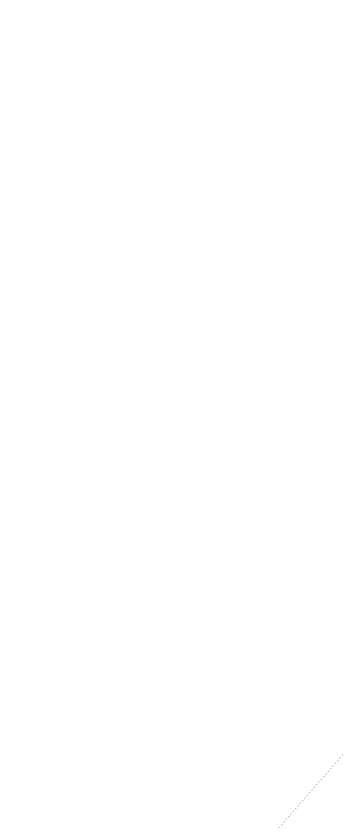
# Model space of a CAD drawing. Header units: metres. Extents: x 0 to 7617939, y 0 to 4642111.
# Drawn here: x 7616240.59 to 7616246.88, y 4641454.7 to 4641470.5 of the extents above; entities that cross this region are included whole.
import ezdxf

# ---------------------------------------------------------------- set-up
doc = ezdxf.new("R2010")
doc.units = ezdxf.units.M
doc.header["$MEASUREMENT"] = 0
doc.layers.get('0').update_dxf_attribs({"color": 1})
doc.layers.get('DEFPOINTS').update_dxf_attribs({"lineweight": 0})
doc.layers.add('koti', color=7, linetype='Continuous', lineweight=25)
doc.layers.add('parcels_o — WF.WFI_GML_PARC', color=1, linetype='Continuous', lineweight=0)
doc.styles.add('K1', font='', dxfattribs={"width": 0.8})
doc.styles.get('K1').set_extended_font_data('Zurich BlkEx BT')
doc.dimstyles.new('mir', dxfattribs={"dimscale": 0.5, "dimtxt": 1.8, "dimasz": 0.01, "dimexe": 0.5, "dimexo": 0.0625, "dimgap": 0.2, "dimtad": 1, "dimzin": 0, "dimdsep": 46, "dimtxsty": 'K1', "dimblk": 'A$C321216CB', "dimcen": 0.09, "dimse1": 1, "dimse2": 1, "dimclrd": 256, "dimclrt": 256, "dimaunit": 1, "dimadec": 3, "dimazin": 0, "dimtfac": 1, "dimtofl": 0, "dimtmove": 2, "dimatfit": 3, "dimldrblk": 'A$C321216CB', "dimfxl": 0.5, "dimfxlon": 1, "dimtolj": 1, "dimtzin": 0, "dimlwd": 25, "dimarcsym": 0})

# ---------------------------------------------------------------- blocks, each defined once
blk = doc.blocks.new('A$C321216CB')
for p, q in [((0, -75.3), (0, 75.3)), ((-38.1, -38.1), (38.1, 38.1)), ((-53.8, 0), (53.8, 0))]:
    blk.add_line(p, q)
blk = doc.blocks.new('*D24')
at = {"layer": 'DEFPOINTS', "color": 0, "linetype": 'Continuous', "lineweight": 25, "transparency": 16777216}
for p in [(7616237.306, 4641456.042), (7616242.155, 4641451.539), (7616241.887, 4641451.25)]:
    blk.add_point(p, dxfattribs=at)
at = {"layer": 'koti', "lineweight": 20, "transparency": 16777216}
blk.add_line((7616237.042, 4641455.75), (7616241.884, 4641451.254), dxfattribs=at)
at = {"layer": 'koti', "linetype": 'Continuous', "lineweight": 20, "transparency": 16777216, "xscale": 0.005000000000000001, "yscale": 0.005000000000000001, "zscale": 0.005000000000000001}
for p, rotation in [((7616237.038, 4641455.754), 137.1154494315188), ((7616241.887, 4641451.25), 317.1154494315188)]:
    blk.add_blockref('A$C321216CB', p, dxfattribs=dict(at, rotation=rotation))
at = {"layer": 'koti', "color": 0, "linetype": 'Continuous', "lineweight": 20, "transparency": 16777216, "insert": (7616239.735, 4641453.795), "char_height": 0.6, "attachment_point": 5, "rotation": 317.1154, "style": 'K1'}
blk.add_mtext('\\A1;6.6', dxfattribs=at)

msp = doc.modelspace()

# ---------------------------------------------------------------- linework, layer by layer
at = {"layer": 'parcels_o — WF.WFI_GML_PARC', "color": 3, "linetype": 'Continuous', "const_width": 0.00234, "flags": 128}
msp.add_lwpolyline([(7616263.1, 4641473.24), (7616254.83, 4641464.99), (7616250.24, 4641459.74), (7616245.65, 4641454.5), (7616242.08, 4641450.96), (7616249.43, 4641454.81), (7616288.28, 4641473.35)], dxfattribs=at)

# ---------------------------------------------------------------- dimensions: what is measured, and where the dimension line sits
at = {"layer": 'koti', "linetype": 'Continuous', "lineweight": 20}
dim = msp.add_aligned_dim(p1=(7616237.306, 4641456.042), p2=(7616242.155, 4641451.539), distance=-0.393, dimstyle='mir', override={"dimtxt": 1.2, "dimdec": 1, "dimdsep": 0, "dimclrd": 256, "dimclrt": 0, "dimlwd": 20}, dxfattribs=at)
dim.commit()
dim.dimension.update_dxf_attribs({"geometry": '*D24', "text_midpoint": (7616239.735, 4641453.795)})

doc.saveas('drawing.dxf')
